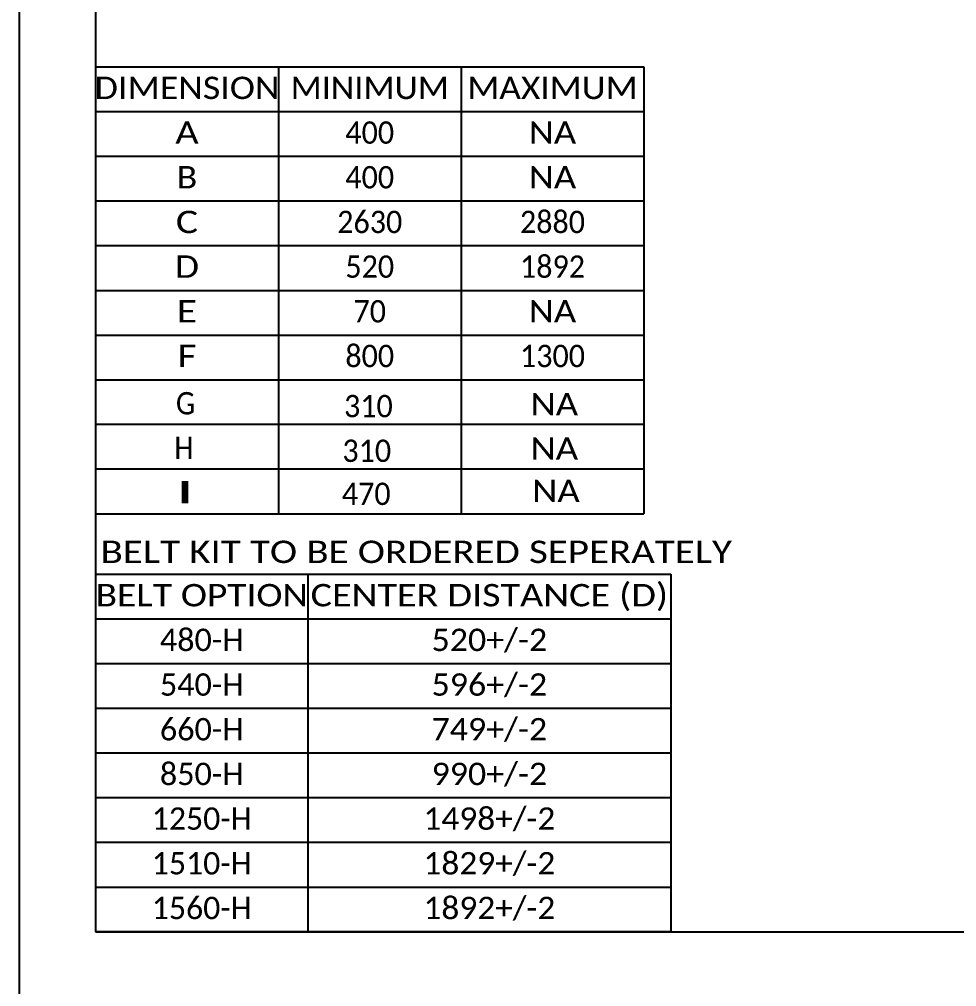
# Model space of a CAD drawing. Header units: millimetres. Extents: x 6781 to 13993, y -7973 to 4183.
# Drawn here: x 6792 to 8470, y 719 to 2451 of the extents above; entities that cross this region are included whole.
import ezdxf
from ezdxf.enums import TextEntityAlignment as Align

# ---------------------------------------------------------------- set-up
doc = ezdxf.new("R2010")
doc.units = ezdxf.units.MM
doc.header["$LTSCALE"] = 307.34
doc.layers.get('0').update_dxf_attribs({"linetype": 'CONTINUOUS'})
doc.styles.get("Standard").update_dxf_attribs({"font": 'calibri.ttf'})

msp = doc.modelspace()

# ---------------------------------------------------------------- linework, layer by layer
at = {"color": 0, "linetype": 'Continuous', "lineweight": 25}
for p, q in [((6928.39946, 3573.28206), (6928.39946, 817.51731)), ((6928.31734, 2365.80999), (7910.06734, 2365.80999)), ((7255.56734, 2365.80999), (7255.56734, 1565.80999)), ((7582.81734, 2365.80999), (7582.81734, 1565.80999)), ((7910.06734, 2365.80999), (7910.06734, 1805.80999)), ((6928.31734, 2285.80999), (7910.06734, 2285.80999)), ((6928.31734, 2205.80999), (7910.06734, 2205.80999)), ((6928.31734, 2125.80999), (7910.06734, 2125.80999)), ((6928.31734, 2045.80999), (7910.06734, 2045.80999)), ((6928.31734, 1965.80999), (7910.06734, 1965.80999)), ((6928.31734, 1964.67032), (6928.31734, 1404.67032)), ((6928.31734, 1885.80999), (7910.06734, 1885.80999)), ((6928.31734, 1805.80999), (7910.06734, 1805.80999)), ((6928.39946, 1457.51731), (7958.39946, 1457.51731)), ((7308.39946, 1457.51731), (7308.39946, 817.51731)), ((7958.39946, 1457.51731), (7958.39946, 817.51731)), ((6928.39946, 1377.51731), (7958.39946, 1377.51731)), ((6928.39946, 1297.51731), (7958.39946, 1297.51731)), ((6928.39946, 1217.51731), (7958.39946, 1217.51731)), ((6928.39946, 1137.51731), (7958.39946, 1137.51731)), ((6928.39946, 1057.51731), (7958.39946, 1057.51731)), ((6928.39946, 977.51731), (7958.39946, 977.51731)), ((6928.39946, 897.51731), (7958.39946, 897.51731))]:
    msp.add_line(p, q, dxfattribs=at)
for p, q in [((6928.31734, 2365.80999), (6928.31734, 1645.80999)), ((7910.06734, 1805.80999), (7910.06734, 1725.80999)), ((7910.06734, 1725.80999), (6928.31734, 1725.80999)), ((7910.06734, 1725.80999), (7910.06734, 1565.80999)), ((7910.06734, 1645.80999), (6928.31734, 1645.80999)), ((6928.31734, 1645.80999), (6928.31734, 1565.80999)), ((6928.31734, 1565.80999), (7910.06734, 1565.80999)), ((6928.39946, 1457.51731), (6928.39946, 817.51731)), ((6928.39946, 817.51731), (10896.87679, 817.51731)), ((7958.39946, 817.51731), (6928.39946, 817.51731))]:
    msp.add_line(p, q)
msp.add_lwpolyline([(6791.75839, -2458.4059), (6791.75839, 4182.91479), (13241.16711, 4182.91479), (13241.16711, -2458.4059)])

# ---------------------------------------------------------------- texts
for s, width, p, p2 in [('DIMENSION', 1.077132, (6926.49487, 2308.30999), (7257.38981, 2308.30999)), ('MINIMUM', 1.032539, (7277.48027, 2308.30999), (7560.9044, 2308.30999)), ('MAXIMUM', 1.06198, (7593.99097, 2308.30999), (7898.8937, 2308.30999)), ('A', 1.152539, (7070.93066, 2228.30999), (7112.95401, 2228.30999)), ('400', 0.911286, (7375.53475, 2228.30999), (7462.84992, 2228.30999)), ('NA', 1.10368, (7703.87424, 2228.30999), (7789.01043, 2228.30999)), ('B', 1.06707, (7073.6544, 2148.30999), (7110.23027, 2148.30999)), ('400', 0.911286, (7375.53475, 2148.30999), (7462.84992, 2148.30999)), ('NA', 1.10368, (7703.87424, 2148.30999), (7789.01043, 2148.30999)), ('C', 1.185844, (7072.02016, 2068.30999), (7111.86451, 2068.30999)), ('2630', 0.911286, (7360.98222, 2068.30999), (7477.40245, 2068.30999)), ('2880', 0.911286, (7688.23222, 2068.30999), (7804.65245, 2068.30999)), ('D', 1.112038, (7070.38592, 1988.30999), (7113.49876, 1988.30999)), ('520', 0.911286, (7375.53475, 1988.30999), (7462.84992, 1988.30999)), ('1892', 0.911286, (7688.23222, 1988.30999), (7804.65245, 1988.30999)), ('E', 1.188716, (7073.6544, 1908.30999), (7110.23027, 1908.30999)), ('70', 0.911286, (7390.08728, 1908.30999), (7448.29739, 1908.30999)), ('NA', 1.10368, (7703.87424, 1908.30999), (7789.01043, 1908.30999)), ('800', 0.911286, (7375.53475, 1828.30999), (7462.84992, 1828.30999)), ('F', 1.18799, (7074.74389, 1828.30999), (7109.14078, 1828.30999)), ('1300', 0.911286, (7688.23222, 1828.30999), (7804.65245, 1828.30999)), ('G', 0.865247, (7072.19715, 1743.67222), (7106.59403, 1743.67222)), ('310', 0.911286, (7373.13321, 1738.59911), (7460.44839, 1738.59911)), ('NA', 1.10368, (7707.27609, 1741.82064), (7792.41227, 1741.82064)), ('H', 0.876096, (7069.2694, 1663.6473), (7103.66629, 1663.6473)), ('310', 0.911286, (7370.20547, 1658.57419), (7457.52065, 1658.57419)), ('NA', 1.10368, (7707.27609, 1662.77163), (7792.41227, 1662.77163)), ('I', 2.166471, (7071.22123, 1584.59828), (7105.61812, 1584.59828)), ('470', 0.911286, (7369.22956, 1581.477), (7456.54473, 1581.477)), ('NA', 1.10368, (7710.20383, 1586.65036), (7795.34001, 1586.65036)), ('BELT KIT TO BE ORDERED SEPERATELY', 1.163262, (6937.20628, 1477.59894), (8067.78994, 1477.59894)), ('BELT OPTION', 1.118686, (6928.36055, 1400.01731), (7308.43837, 1400.01731)), ('CENTER DISTANCE (D)', 1.138728, (7313.39946, 1400.01731), (7953.39946, 1400.01731)), ('480-H', 0.97094, (7043.45783, 1320.01731), (7193.34109, 1320.01731)), ('520+/-2', 1.020884, (7529.89751, 1320.01731), (7736.90141, 1320.01731)), ('596+/-2', 1.020884, (7529.89751, 1240.01731), (7736.90141, 1240.01731)), ('540-H', 0.97094, (7043.45783, 1240.01731), (7193.34109, 1240.01731)), ('660-H', 0.97094, (7043.45783, 1160.01731), (7193.34109, 1160.01731)), ('749+/-2', 1.020884, (7529.89751, 1160.01731), (7736.90141, 1160.01731)), ('850-H', 0.97094, (7043.45783, 1080.01731), (7193.34109, 1080.01731)), ('990+/-2', 1.020884, (7529.89751, 1080.01731), (7736.90141, 1080.01731)), ('1250-H', 0.960714, (7028.9053, 1000.01731), (7207.89362, 1000.01731)), ('1498+/-2', 1.00597, (7515.34499, 1000.01731), (7751.45393, 1000.01731)), ('1510-H', 0.960714, (7028.9053, 920.01731), (7207.89362, 920.01731)), ('1829+/-2', 1.00597, (7515.34499, 920.01731), (7751.45393, 920.01731)), ('1892+/-2', 1.00597, (7515.34499, 840.01731), (7751.45393, 840.01731)), ('1560-H', 0.960714, (7028.9053, 840.01731), (7207.89362, 840.01731))]:
    msp.add_text(s, height=40, dxfattribs=dict(at, width=width)).set_placement(p, p2, align=Align.FIT)

doc.saveas('drawing.dxf')
